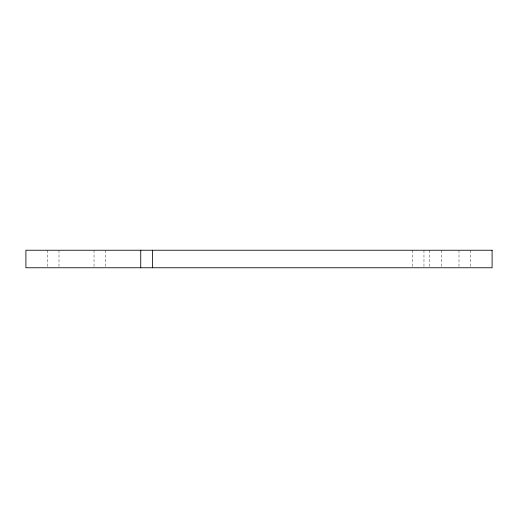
<?xml version="1.0" encoding="UTF-8"?>
<svg xmlns="http://www.w3.org/2000/svg" width="518" height="518" viewBox="0 0 518 518"><rect width="100%" height="100%" fill="white"/><g stroke="black" fill="none" stroke-linecap="round" stroke-linejoin="round"><path stroke-width="0.39" stroke-dasharray="2.59 1.94" d="M470.687 250.239L470.687 266.964M459.006 250.239L459.006 266.964M441.491 250.239L441.491 266.964M429.81 250.239L429.81 266.964M423.97 250.239L423.97 266.964M412.289 250.239L412.289 266.964M105.711 250.239L105.711 266.964M94.03 250.239L94.03 266.964M58.994 250.239L58.994 266.964M47.313 250.239L47.313 266.964"/><path stroke-width="0.78" d="M152.428 250.239L152.428 267.761M140.747 250.239L140.747 267.761M492.1 250.239L25.9 250.239L25.9 267.761L492.1 267.761L492.1 250.239"/></g></svg>
